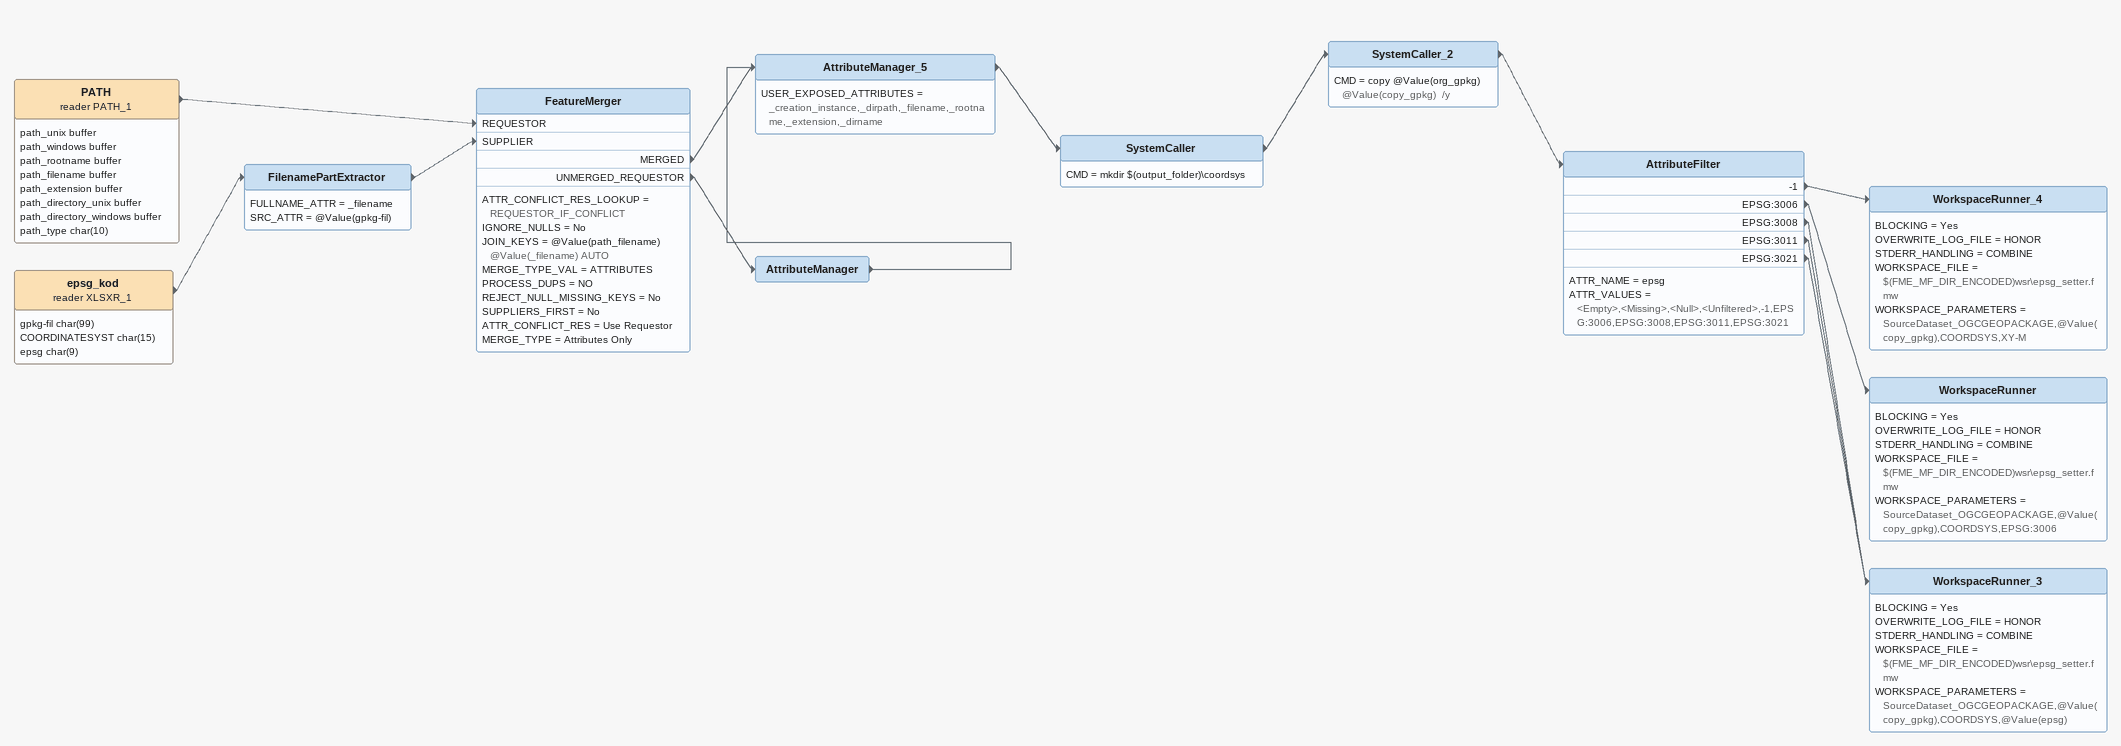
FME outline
PATH (reader PATH_1)
    attributes: path_unix buffer, path_windows buffer, path_rootname buffer, path_filename buffer, path_extension buffer, path_directory_unix buffer, path_directory_windows buffer, path_type char(10)
    -> FeatureMerger [REQUESTOR]
epsg_kod (reader XLSXR_1)
    attributes: gpkg-fil char(99), COORDINATESYST char(15), epsg char(9)
    -> FilenamePartExtractor
FilenamePartExtractor
    FULLNAME_ATTR = _filename
    SRC_ATTR = @Value(gpkg-fil)
    -> FeatureMerger [SUPPLIER]
FeatureMerger
    ATTR_CONFLICT_RES_LOOKUP = REQUESTOR_IF_CONFLICT
    IGNORE_NULLS = No
    JOIN_KEYS = @Value(path_filename) @Value(_filename) AUTO
    MERGE_TYPE_VAL = ATTRIBUTES
    PROCESS_DUPS = NO
    REJECT_NULL_MISSING_KEYS = No
    SUPPLIERS_FIRST = No
    ATTR_CONFLICT_RES = Use Requestor
    MERGE_TYPE = Attributes Only
    MERGED -> AttributeManager_5
    UNMERGED_REQUESTOR -> AttributeManager
AttributeManager
    -> AttributeManager_5
AttributeManager_5
    USER_EXPOSED_ATTRIBUTES = _creation_instance,_dirpath,_filename,_rootname,_extension,_dirname
    -> SystemCaller
SystemCaller
    CMD = mkdir $(output_folder)\coordsys
    -> SystemCaller_2
SystemCaller_2
    CMD = copy @Value(org_gpkg) @Value(copy_gpkg)  /y
    -> AttributeFilter
AttributeFilter
    ATTR_NAME = epsg
    ATTR_VALUES = <Empty>,<Missing>,<Null>,<Unfiltered>,-1,EPSG:3006,EPSG:3008,EPSG:3011,EPSG:3021
    -1 -> WorkspaceRunner_4
    EPSG:3006 -> WorkspaceRunner
    EPSG:3008 -> WorkspaceRunner_3
    EPSG:3011 -> WorkspaceRunner_3
    EPSG:3021 -> WorkspaceRunner_3
WorkspaceRunner_4
    BLOCKING = Yes
    OVERWRITE_LOG_FILE = HONOR
    STDERR_HANDLING = COMBINE
    WORKSPACE_FILE = $(FME_MF_DIR_ENCODED)wsr\epsg_setter.fmw
    WORKSPACE_PARAMETERS = SourceDataset_OGCGEOPACKAGE,@Value(copy_gpkg),COORDSYS,XY-M
WorkspaceRunner
    BLOCKING = Yes
    OVERWRITE_LOG_FILE = HONOR
    STDERR_HANDLING = COMBINE
    WORKSPACE_FILE = $(FME_MF_DIR_ENCODED)wsr\epsg_setter.fmw
    WORKSPACE_PARAMETERS = SourceDataset_OGCGEOPACKAGE,@Value(copy_gpkg),COORDSYS,EPSG:3006
WorkspaceRunner_3
    BLOCKING = Yes
    OVERWRITE_LOG_FILE = HONOR
    STDERR_HANDLING = COMBINE
    WORKSPACE_FILE = $(FME_MF_DIR_ENCODED)wsr\epsg_setter.fmw
    WORKSPACE_PARAMETERS = SourceDataset_OGCGEOPACKAGE,@Value(copy_gpkg),COORDSYS,@Value(epsg)
